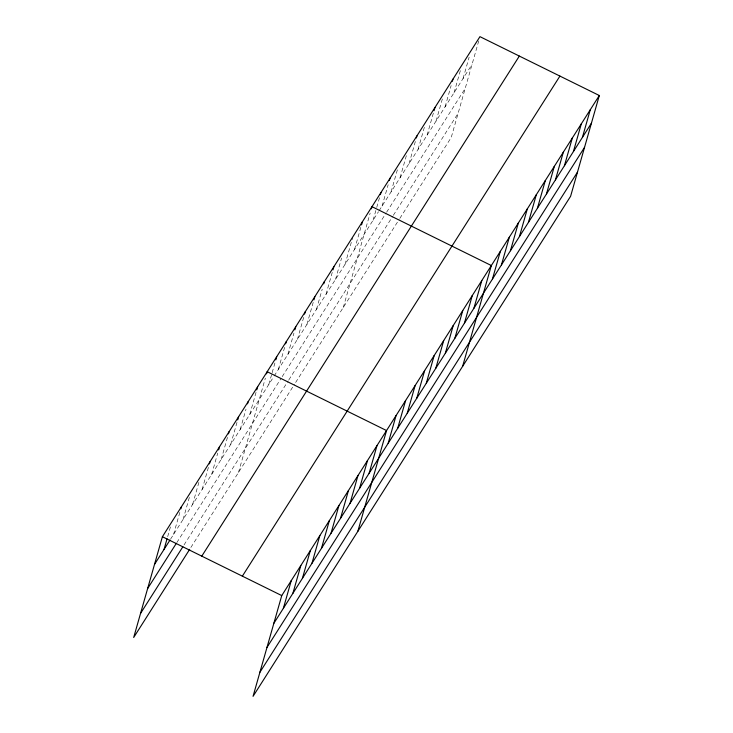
<?xml version="1.0" encoding="UTF-8"?>
<svg xmlns="http://www.w3.org/2000/svg" width="733" height="733" viewBox="0 0 733 733"><rect width="100%" height="100%" fill="white"/><g stroke="black" fill="none" stroke-linecap="round" stroke-linejoin="round"><path stroke-width="0.55" stroke-dasharray="3.67 2.75" d="M167.674 536.648L170.707 525.982M173.556 534.439L179.933 512.046M183.085 519.431L189.462 497.047M192.605 504.432L199.294 480.976M202.134 489.433L208.511 467.04M211.663 474.425L217.738 453.104M221.192 459.426L227.569 437.033M230.712 444.418L237.089 422.034M240.241 429.419L246.013 409.161M249.77 414.42L256.752 389.901M238.482 472.473L265.373 378.091M268.819 384.413L271.861 373.757M272.163 372.685L275.196 362.029M278.348 369.414L284.725 347.021M287.877 354.406L293.951 333.084M297.406 339.406L304.69 313.825M306.925 324.407L313.614 300.951M316.454 309.399L322.227 289.15M325.983 294.4L332.361 272.016M335.512 279.401L341.587 258.08M345.032 264.393L352.628 237.749M354.561 249.394L361.241 225.938M343.282 307.448L370.165 213.074M373.088 220.221L376.423 208.493M376.735 207.43L379.767 196.774M382.085 206.055L388.16 184.734M391.083 191.89L397.46 169.497M400.081 177.716L406.458 155.332M409.078 163.551L415.455 141.157M418.076 149.376L424.755 125.929M427.073 135.211L433.753 111.755M436.071 121.046L442.75 97.59M445.068 106.871L451.143 85.55M454.066 92.706L460.443 70.322M463.064 78.541L469.138 57.211M478.741 40.911L451.253 137.419L399.668 218.654M170.578 539.121L273.583 376.909M274.179 375.974L378.485 211.718M379.089 210.774L472.061 64.367M176.809 542.603L281.005 378.521M282.196 376.643L386.016 213.156M386.612 212.213L465.189 88.473M184.029 544.94L288.225 380.848M288.82 379.914L392.732 216.272M393.337 215.328L458.116 113.313M190.855 547.478L294.455 384.33M295.646 382.452L399.064 219.598"/><path stroke-width="1.1" d="M599.31 95.51L281.747 595.581L253.05 696.35L570.604 196.279L599.31 95.51L479.95 36.65L162.396 536.721L133.69 637.49L189.664 549.356M164.027 549.438L167.069 538.773M180.84 508.849L181.454 506.714M209.427 463.842L210.032 461.708M218.645 449.906L219.561 446.709M228.476 433.835L229.081 431.71M237.703 419.899L238.61 416.701M247.534 403.837L248.139 401.702M256.752 389.901L257.668 386.703M266.583 373.83L267.188 371.695L386.548 430.555L357.841 531.324M275.81 359.894L276.717 356.696M285.641 343.823L286.246 341.697M294.858 329.887L295.775 326.689M304.69 313.825L305.294 311.69M313.916 299.889L314.824 296.691M323.748 283.818L324.353 281.683M332.965 269.881L333.881 266.684M361.543 224.875L362.459 221.678M371.374 208.804L371.988 206.679L491.339 265.529L462.633 366.298M380.372 194.639L380.986 192.504M389.37 180.474L389.983 178.339M416.362 137.96L416.976 135.834M283.378 608.298L291.276 580.573M292.907 593.29L300.805 565.574M434.055 110.692L434.971 107.494M302.436 578.291L310.334 550.575M311.965 563.292L319.854 535.566M452.353 81.29L452.967 79.155M321.485 548.284L329.383 520.567M331.014 533.285L338.912 505.568M340.543 518.286L348.441 490.56M350.072 503.278L357.961 475.561M359.591 488.279L367.49 460.562M369.12 473.28L377.019 445.554M388.178 443.273L396.067 415.556M397.698 428.264L405.596 400.548M407.227 413.265L415.125 385.549M416.756 398.266L424.654 370.55M426.285 383.258L434.174 355.542M435.805 368.259L443.703 340.543M445.334 353.26L453.232 325.544M454.863 338.252L462.761 310.535M464.392 323.253L472.281 295.536M473.912 308.254L481.81 280.537M492.439 279.081L500.337 251.364M501.436 264.915L509.334 237.199M510.434 250.741L518.332 223.024M519.431 236.576L527.329 208.859M528.429 222.411L536.327 194.685M537.426 208.236L545.325 180.52M546.424 194.071L554.322 166.354M555.422 179.897L563.32 152.18M564.419 165.731L572.317 138.015M573.417 151.566L581.315 123.84M582.414 137.392L590.312 109.675M154.498 564.437L169.983 540.065M147.635 588.544L176.213 543.538M140.562 613.384L182.838 546.809M201.786 556.145L519.34 56.075M242.366 576.156L559.92 76.085M273.858 623.297L591.412 123.226M266.986 647.404L584.549 147.333M259.913 672.243L577.467 172.173M162.396 536.721L281.747 595.581"/></g></svg>
